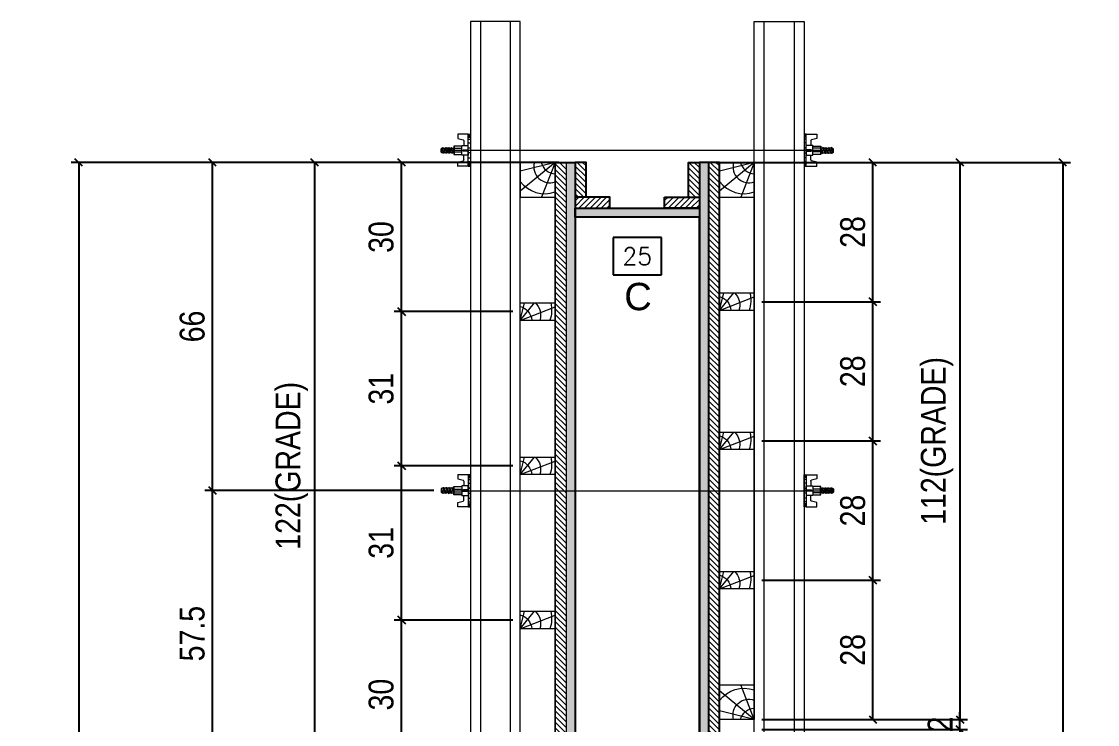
# Model space of a CAD drawing. Extents: x 14400 to 27878, y -21631 to 6985.
# Drawn here: x 27098.8 to 27531.4, y -4761.3 to -4478.6 of the extents above; entities that cross this region are included whole.
import ezdxf
from ezdxf.enums import TextEntityAlignment as Align

# ---------------------------------------------------------------- set-up
doc = ezdxf.new("R2010")
doc.units = 0
for name, color, linetype in [('CHAPA', 1, 'Continuous'), ('COTA', 241, 'Continuous'), ('F-PILARES-S', 170, 'Continuous'), ('MEIO_PONT', 93, 'Continuous'), ('SARRAFO', 251, 'Continuous'), ('TEXTO_GERAL', 7, 'Continuous')]:
    doc.layers.add(name, color=color, linetype=linetype)
for name, color, linetype, lineweight in [('Hachura', 251, 'Continuous', 9), ('Madeira', 126, 'Continuous', 18), ('Perfil Metálico', 224, 'Continuous', 18)]:
    doc.layers.add(name, color=color, linetype=linetype, lineweight=lineweight)
doc.styles.add('ARIAL', font='arial.ttf')
doc.styles.add('COTA TECNICA 2X', font='techl___.ttf', dxfattribs={"height": 10})
doc.styles.add('ROMANS', font='romans.shx')
doc.dimstyles.new('Cota Seção interna', dxfattribs={"dimtxt": 7, "dimasz": 6, "dimexe": 0.18, "dimexo": 2, "dimgap": -4, "dimtad": 3, "dimdec": 1, "dimlfac": 0.5, "dimzin": 12, "dimdsep": 46, "dimtxsty": 'ROMANS', "dimblk": 'ARCHTICK', "dimcen": 0.09, "dimse1": 1, "dimse2": 1, "dimsd1": 1, "dimsd2": 1, "dimclrd": 180, "dimclre": 5, "dimclrt": 1, "dimadec": 0, "dimazin": 3, "dimtfac": 1, "dimtdec": 1, "dimtofl": 0, "dimtmove": 0, "dimatfit": 3, "dimldrblk": 'ARCHTICK', "dimfxl": 1, "dimtolj": 1, "dimtzin": 0, "dimarcsym": 0})
doc.dimstyles.new('SECAO PILAR', dxfattribs={"dimtxt": 10, "dimasz": 3, "dimexe": 3, "dimexo": 3, "dimgap": 3, "dimtad": 1, "dimdec": 1, "dimlfac": 0.5, "dimzin": 12, "dimdsep": 46, "dimtxsty": 'COTA TECNICA 2X', "dimblk1": 'OBLIQUE', "dimblk2": 'OBLIQUE', "dimsah": 1, "dimcen": 0.9, "dimclrd": 256, "dimclre": 256, "dimclrt": 256, "dimadec": 1, "dimazin": 3, "dimtfac": 1, "dimtdec": 1, "dimtmove": 0, "dimatfit": 3, "dimfxl": 1, "dimtolj": 1, "dimtzin": 12, "dimarcsym": 0})
pattern_1 = [(315, (50032.2685, -13983.7629), (1.12253202, 1.12253202), [])]
pattern_2 = [(45, (36274.4122, 18049.9971), (-1.12253202, 1.12253202), [])]
pattern_3 = [(315, (50040.2685, -14034.7629), (1.12253202, 1.12253202), [])]

# ---------------------------------------------------------------- blocks, each defined once
blk = doc.blocks.new('*D451')
at = {"layer": 'COTA', "color": 180, "lineweight": -2, "transparency": 16777216}
for p, q in [((27356.09, -4565.51), (27336.75, -4565.51)), ((27336.75, -4565.51), (27336.75, -4580.51)), ((27356.09, -4580.51), (27356.09, -4565.51)), ((27336.75, -4580.51), (27356.09, -4580.51))]:
    blk.add_line(p, q, dxfattribs=at)
at = {"layer": 'Defpoints', "color": 0, "transparency": 16777216}
for p in [(27321.42, -4557.28), (27371.42, -4557.28), (27321.42, -4584.51)]:
    blk.add_point(p, dxfattribs=at)
at = {"layer": 'COTA', "color": 1, "transparency": 16777216, "insert": (27346.42, -4573.01), "char_height": 7, "attachment_point": 5, "style": 'ROMANS'}
blk.add_mtext('\\A1;25', dxfattribs=at)
blk = doc.blocks.new('_ArchTick')
at = {"color": 0, "linetype": 'ByBlock', "const_width": 0.15}
blk.add_lwpolyline([(-0.5, -0.5), (0.5, 0.5)], dxfattribs=at)
blk = doc.blocks.new('*D457')
at = {"layer": 'COTA', "color": 180, "lineweight": -2, "transparency": 16777216}
for p, q in [((27339.22, -5016.28), (27324.22, -5016.28)), ((27324.22, -5016.28), (27324.22, -5040.28)), ((27339.22, -5040.28), (27339.22, -5016.28)), ((27324.22, -5040.28), (27339.22, -5040.28))]:
    blk.add_line(p, q, dxfattribs=at)
at = {"layer": 'Defpoints', "color": 0, "transparency": 16777216}
for p in [(27321.42, -4557.28), (27321.42, -5499.28), (27343.22, -5499.28)]:
    blk.add_point(p, dxfattribs=at)
at = {"layer": 'COTA', "color": 1, "transparency": 16777216, "insert": (27331.72, -5028.28), "char_height": 7, "attachment_point": 5, "rotation": 90, "style": 'ROMANS'}
blk.add_mtext('\\A1;471', dxfattribs=at)
blk = doc.blocks.new('*D458')
at = {"layer": 'COTA', "color": 180, "lineweight": -2, "transparency": 16777216}
for p, q in [((27369.97, -4992.08), (27354.97, -4992.08)), ((27354.97, -4992.08), (27354.97, -5018.08)), ((27369.97, -5018.08), (27369.97, -4992.08)), ((27354.97, -5018.08), (27369.97, -5018.08))]:
    blk.add_line(p, q, dxfattribs=at)
at = {"layer": 'Defpoints', "color": 0, "transparency": 16777216}
for p in [(27371.42, -4557.28), (27371.42, -5451.28), (27373.97, -5451.28)]:
    blk.add_point(p, dxfattribs=at)
at = {"layer": 'COTA', "color": 1, "transparency": 16777216, "insert": (27362.47, -5005.08), "char_height": 7, "attachment_point": 5, "rotation": 90, "style": 'ROMANS'}
blk.add_mtext('\\A1;447', dxfattribs=at)
blk = doc.blocks.new('PONTALETE')
at = {"layer": 'Madeira'}
for q in [(2.71, 7), (7, 5.76), (7, 1.74)]:
    blk.add_line((0, 0), q, dxfattribs=at)
blk.add_lwpolyline([(0, 0), (7, 0), (7, 7), (0, 7)], close=True, dxfattribs=at)
for centre, radius, start, end in [((2.04, 0.06), 6.23, 37.2818, 109.0913), ((1.09, 0.9), 3.19, 343.603, 109.9847), ((-0.21, -0.78), 3.09, 14.6322, 86.0383)]:
    blk.add_arc(centre, radius, start, end, dxfattribs=at)
blk = doc.blocks.new('_Oblique')
at = {"color": 0, "linetype": 'ByBlock', "lineweight": -2}
blk.add_line((-0.5, -0.5), (0.5, 0.5), dxfattribs=at)
blk = doc.blocks.new('*D461')
at = {"layer": 'COTA', "lineweight": -2, "transparency": 16777216}
for p, q in [((27396.45, -4535.28), (27479.16, -4535.28)), ((27476.16, -4535.28), (27476.16, -4759.28)), ((27396.47, -4759.28), (27479.16, -4759.28))]:
    blk.add_line(p, q, dxfattribs=at)
at = {"layer": 'Defpoints', "color": 0, "transparency": 16777216}
for p in [(27393.45, -4535.28), (27393.47, -4759.28), (27476.16, -4759.28)]:
    blk.add_point(p, dxfattribs=at)
at = {"layer": 'COTA', "lineweight": -2, "transparency": 16777216, "xscale": 3, "yscale": 3, "zscale": 3}
for p, rotation in [((27476.16, -4535.28), 90), ((27476.16, -4759.28), 270)]:
    blk.add_blockref('_Oblique', p, dxfattribs=dict(at, rotation=rotation))
at = {"layer": 'COTA', "transparency": 16777216, "insert": (27466.94, -4647.28), "char_height": 10, "attachment_point": 5, "rotation": 90, "style": 'COTA TECNICA 2X'}
blk.add_mtext('\\A1;112(GRADE)', dxfattribs=at)
blk = doc.blocks.new('*D462')
at = {"layer": 'COTA', "lineweight": -2, "transparency": 16777216}
for p, q in [((27396.46, -4535.28), (27444.15, -4535.28)), ((27441.15, -4591.28), (27441.15, -4535.28)), ((27396.46, -4591.28), (27444.15, -4591.28))]:
    blk.add_line(p, q, dxfattribs=at)
at = {"layer": 'Defpoints', "color": 0, "transparency": 16777216}
for p in [(27393.46, -4535.28), (27441.15, -4535.28), (27393.46, -4591.28)]:
    blk.add_point(p, dxfattribs=at)
at = {"layer": 'COTA', "lineweight": -2, "transparency": 16777216, "xscale": 3, "yscale": 3, "zscale": 3}
for p, rotation in [((27441.15, -4535.28), 90), ((27441.15, -4591.28), 270)]:
    blk.add_blockref('_Oblique', p, dxfattribs=dict(at, rotation=rotation))
at = {"layer": 'COTA', "transparency": 16777216, "insert": (27433.06, -4563.28), "char_height": 10, "attachment_point": 5, "rotation": 90, "style": 'COTA TECNICA 2X'}
blk.add_mtext('\\A1;28', dxfattribs=at)
blk = doc.blocks.new('MEIO PONTALETE')
at = {"layer": 'Madeira'}
for q in [(2.71, 7), (3.5, 2.88), (3.5, 0.87)]:
    blk.add_line((0, 0), q, dxfattribs=at)
blk.add_lwpolyline([(0, 0), (3.5, 0), (3.5, 7), (0, 7)], close=True, dxfattribs=at)
for centre, radius, start, end in [((2.04, 0.06), 6.23, 76.4499, 109.0913), ((1.09, 0.9), 3.19, 40.9063, 109.9847), ((-0.21, -0.78), 3.09, 14.6322, 86.0383)]:
    blk.add_arc(centre, radius, start, end, dxfattribs=at)
blk = doc.blocks.new('*D463')
at = {"layer": 'COTA', "lineweight": -2, "transparency": 16777216}
for p, q in [((27296.39, -4535.28), (27213.68, -4535.28)), ((27216.68, -4535.28), (27216.68, -4779.28)), ((27296.36, -4779.28), (27213.68, -4779.28))]:
    blk.add_line(p, q, dxfattribs=at)
at = {"layer": 'Defpoints', "color": 0, "transparency": 16777216}
for p in [(27299.39, -4535.28), (27216.68, -4779.28), (27299.36, -4779.28)]:
    blk.add_point(p, dxfattribs=at)
at = {"layer": 'COTA', "lineweight": -2, "transparency": 16777216, "xscale": 3, "yscale": 3, "zscale": 3}
for p, rotation in [((27216.68, -4535.28), 90), ((27216.68, -4779.28), 270)]:
    blk.add_blockref('_Oblique', p, dxfattribs=dict(at, rotation=rotation))
at = {"layer": 'COTA', "transparency": 16777216, "insert": (27207.46, -4657.28), "char_height": 10, "attachment_point": 5, "rotation": 90, "style": 'COTA TECNICA 2X'}
blk.add_mtext('\\A1;122(GRADE)', dxfattribs=at)
blk = doc.blocks.new('*D464')
at = {"layer": 'COTA', "lineweight": -2, "transparency": 16777216}
for p, q in [((27296.38, -4595.28), (27248.68, -4595.28)), ((27251.68, -4657.28), (27251.68, -4595.28)), ((27296.38, -4657.28), (27248.68, -4657.28))]:
    blk.add_line(p, q, dxfattribs=at)
at = {"layer": 'Defpoints', "color": 0, "transparency": 16777216}
for p in [(27251.68, -4595.28), (27299.38, -4595.28), (27299.38, -4657.28)]:
    blk.add_point(p, dxfattribs=at)
at = {"layer": 'COTA', "lineweight": -2, "transparency": 16777216, "xscale": 3, "yscale": 3, "zscale": 3}
for p, rotation in [((27251.68, -4595.28), 90), ((27251.68, -4657.28), 270)]:
    blk.add_blockref('_Oblique', p, dxfattribs=dict(at, rotation=rotation))
at = {"layer": 'COTA', "transparency": 16777216, "insert": (27243.46, -4626.28), "char_height": 10, "attachment_point": 5, "rotation": 90, "style": 'COTA TECNICA 2X'}
blk.add_mtext('\\A1;31', dxfattribs=at)
blk = doc.blocks.new('*D465')
at = {"layer": 'COTA', "lineweight": -2, "transparency": 16777216}
for p, q in [((27296.38, -4535.28), (27248.68, -4535.28)), ((27251.68, -4595.28), (27251.68, -4535.28)), ((27296.38, -4595.28), (27248.68, -4595.28))]:
    blk.add_line(p, q, dxfattribs=at)
at = {"layer": 'Defpoints', "color": 0, "transparency": 16777216}
for p in [(27251.68, -4535.28), (27299.38, -4535.28), (27299.38, -4595.28)]:
    blk.add_point(p, dxfattribs=at)
at = {"layer": 'COTA', "lineweight": -2, "transparency": 16777216, "xscale": 3, "yscale": 3, "zscale": 3}
for p, rotation in [((27251.68, -4535.28), 90), ((27251.68, -4595.28), 270)]:
    blk.add_blockref('_Oblique', p, dxfattribs=dict(at, rotation=rotation))
at = {"layer": 'COTA', "transparency": 16777216, "insert": (27243.46, -4565.28), "char_height": 10, "attachment_point": 5, "rotation": 90, "style": 'COTA TECNICA 2X'}
blk.add_mtext('\\A1;30', dxfattribs=at)
blk = doc.blocks.new('*D466')
at = {"layer": 'COTA', "lineweight": -2, "transparency": 16777216}
for p, q in [((27296.38, -4719.28), (27248.68, -4719.28)), ((27251.68, -4779.28), (27251.68, -4719.28)), ((27296.41, -4779.28), (27248.68, -4779.28))]:
    blk.add_line(p, q, dxfattribs=at)
at = {"layer": 'Defpoints', "color": 0, "transparency": 16777216}
for p in [(27251.68, -4719.28), (27299.38, -4719.28), (27299.41, -4779.28)]:
    blk.add_point(p, dxfattribs=at)
at = {"layer": 'COTA', "lineweight": -2, "transparency": 16777216, "xscale": 3, "yscale": 3, "zscale": 3}
for p, rotation in [((27251.68, -4719.28), 90), ((27251.68, -4779.28), 270)]:
    blk.add_blockref('_Oblique', p, dxfattribs=dict(at, rotation=rotation))
at = {"layer": 'COTA', "transparency": 16777216, "insert": (27243.46, -4749.28), "char_height": 10, "attachment_point": 5, "rotation": 90, "style": 'COTA TECNICA 2X'}
blk.add_mtext('\\A1;30', dxfattribs=at)
blk = doc.blocks.new('*D467')
at = {"layer": 'COTA', "lineweight": -2, "transparency": 16777216}
for p, q in [((27296.38, -4657.28), (27248.68, -4657.28)), ((27251.68, -4719.28), (27251.68, -4657.28)), ((27296.38, -4719.28), (27248.68, -4719.28))]:
    blk.add_line(p, q, dxfattribs=at)
at = {"layer": 'Defpoints', "color": 0, "transparency": 16777216}
for p in [(27251.68, -4657.28), (27299.38, -4657.28), (27299.38, -4719.28)]:
    blk.add_point(p, dxfattribs=at)
at = {"layer": 'COTA', "lineweight": -2, "transparency": 16777216, "xscale": 3, "yscale": 3, "zscale": 3}
for p, rotation in [((27251.68, -4657.28), 90), ((27251.68, -4719.28), 270)]:
    blk.add_blockref('_Oblique', p, dxfattribs=dict(at, rotation=rotation))
at = {"layer": 'COTA', "transparency": 16777216, "insert": (27243.46, -4688.28), "char_height": 10, "attachment_point": 5, "rotation": 90, "style": 'COTA TECNICA 2X'}
blk.add_mtext('\\A1;31', dxfattribs=at)
blk = doc.blocks.new('C')
at = {"layer": 'Hachura', "color": 0}
for p, q in [((0, 3.22), (0, -3.22)), ((0.45, 3.22), (0, 3.22)), ((0.46, 3.16), (0, 3.16)), ((0.46, 3.05), (0, 3.05)), ((0.46, 2.88), (0, 2.88)), ((0, 2.75), (0, -1.16)), ((0.46, 2.65), (0, 2.65)), ((0.46, 2.23), (0, 2.23)), ((0.45, -3.23), (0.45, 3.22)), ((0.45, 3.22), (2.58, 3.22)), ((2.58, 2.39), (1.47, 2.09)), ((2.58, 3.22), (2.58, 2.39)), ((0.46, 1.51), (0, 1.51)), ((0.39, 0.49), (0.17, 0.49)), ((1.74, 0.97), (0.45, 0.97)), ((1.45, 0.1), (0.45, 0.1)), ((1.35, 1.94), (1.35, 0.96)), ((1.74, -0.97), (1.74, 0.97)), ((1.74, 0.97), (1.74, 0.84)), ((1.74, 0.97), (1.74, 0.84)), ((1.74, 0.84), (3.35, 0.84)), ((3.35, 0.45), (1.74, 0.45)), ((3.32, 0.84), (3.32, -0.84)), ((3.35, 0.84), (3.35, -0.84)), ((3.68, 0.45), (3.35, 0.45)), ((3.84, -0.52), (3.35, 0.45)), ((3.35, 0.06), (3.67, -0.57)), ((3.68, 0.45), (4.16, -0.52)), ((3.72, 0.5), (4.25, -0.57)), ((4.37, -0.55), (3.83, 0.53)), ((4.15, 0.45), (3.93, 0.45)), ((4.42, -0.52), (3.93, 0.45)), ((4.15, 0.45), (4.26, 0.45)), ((4.26, 0.45), (4.74, -0.52)), ((4.3, 0.5), (4.83, -0.57)), ((4.95, -0.55), (4.41, 0.53)), ((4.51, 0.45), (4.84, 0.45)), ((5, -0.52), (4.51, 0.45)), ((4.84, 0.45), (5.32, -0.52)), ((4.88, 0.5), (5.41, -0.57)), ((5.53, -0.55), (4.99, 0.53)), ((5.58, -0.52), (5.09, 0.45)), ((5.42, 0.45), (5.09, 0.45)), ((5.58, -0.52), (5.09, 0.45)), ((5.42, 0.45), (5.74, -0.19)), ((5.46, 0.5), (5.74, -0.07)), ((5.74, 0.19), (5.57, 0.53)), ((5.74, 0.32), (5.68, 0.45)), ((5.68, 0.45), (5.74, 0.45)), ((5.74, 0.45), (5.9, 0.29)), ((5.74, 0.45), (5.74, -0.52)), ((5.9, -0.36), (5.9, 0.29)), ((0.45, 0), (0, 0)), ((0.46, -1.52), (0, -1.52)), ((0.08, -0.48), (0.29, -0.48)), ((0.29, -0.48), (0.4, -0.48)), ((0.45, 0), (0.45, -0.97)), ((0.45, -0.16), (1.45, -0.16)), ((0.45, -0.65), (0.45, -0.32)), ((0.45, -3.23), (0.45, -0.65)), ((0.45, -0.97), (1.74, -0.97)), ((1.35, -1.94), (1.35, -0.97)), ((2.58, -2.39), (1.47, -2.1)), ((3.35, -0.32), (1.74, -0.32)), ((3.35, -0.84), (1.74, -0.84)), ((3.35, -0.07), (3.58, -0.52)), ((3.35, -0.52), (3.58, -0.52)), ((3.84, -0.52), (4.16, -0.52)), ((4.42, -0.52), (4.74, -0.52)), ((4.63, -0.52), (4.74, -0.52)), ((5, -0.52), (5.32, -0.52)), ((5.58, -0.52), (5.74, -0.52)), ((5.74, -0.52), (5.9, -0.36)), ((5.74, -0.52), (5.74, -0.52)), ((0.46, -2.23), (0, -2.23)), ((0.46, -2.65), (0, -2.65)), ((0.46, -2.88), (0, -2.88)), ((0.46, -3.05), (0, -3.05)), ((0.46, -3.16), (0, -3.16)), ((0, -3.22), (2.57, -3.22)), ((2.58, -3.23), (2.58, -2.39))]:
    blk.add_line(p, q, dxfattribs=at)
for centre, radius, start, end in [((1.52, 1.94), 0.161, 104.7436, 180), ((1.44, -0.03), 0.129, 272.695, 87.305), ((3.81, 0.39), 0.143, 25.5688, 154.4312), ((4.39, 0.39), 0.143, 25.5688, 154.4312), ((4.97, 0.39), 0.143, 25.5688, 154.4312), ((5.55, 0.39), 0.143, 25.5688, 154.4312), ((0.17, -0.37), 0.174, 221.744, 317.8592), ((1.52, -1.94), 0.161, 180, 255.2564), ((3.71, -0.4), 0.174, 222.1408, 318.256), ((4.29, -0.4), 0.174, 222.1408, 318.256), ((4.87, -0.4), 0.174, 222.1408, 318.256), ((5.45, -0.4), 0.174, 222.1408, 318.256), ((5.61, -0.4), 0.174, 317.8592, 318.256)]:
    blk.add_arc(centre, radius, start, end, dxfattribs=at)
blk = doc.blocks.new('*D483')
at = {"layer": 'COTA', "linetype": 'ByBlock', "lineweight": -2, "transparency": 16777216}
for p, q in [((27378.02, -4535.28), (27520.54, -4535.28)), ((27517.54, -4535.28), (27517.54, -5443.28)), ((27374.42, -5443.28), (27520.54, -5443.28))]:
    blk.add_line(p, q, dxfattribs=at)
at = {"layer": 'Defpoints', "color": 0, "linetype": 'ByBlock', "transparency": 16777216}
for p in [(27375.02, -4535.28), (27371.42, -5443.28), (27517.54, -5443.28)]:
    blk.add_point(p, dxfattribs=at)
at = {"layer": 'COTA', "linetype": 'ByBlock', "lineweight": -2, "transparency": 16777216, "xscale": 3, "yscale": 3, "zscale": 3}
for p, rotation in [((27517.54, -4535.28), 90), ((27517.54, -5443.28), 270)]:
    blk.add_blockref('_Oblique', p, dxfattribs=dict(at, rotation=rotation))
at = {"layer": 'COTA', "linetype": 'ByBlock', "transparency": 16777216, "insert": (27509.43, -4989.28), "char_height": 10, "attachment_point": 5, "rotation": 90, "style": 'COTA TECNICA 2X'}
blk.add_mtext('\\A1;454 PAINEL', dxfattribs=at)
blk = doc.blocks.new('*D484')
at = {"layer": 'COTA', "linetype": 'ByBlock', "lineweight": -2, "transparency": 16777216}
for p, q in [((27314.82, -4535.28), (27118.84, -4535.28)), ((27121.84, -4535.28), (27121.84, -5499.28)), ((27296.42, -5499.28), (27118.84, -5499.28))]:
    blk.add_line(p, q, dxfattribs=at)
at = {"layer": 'Defpoints', "color": 0, "linetype": 'ByBlock', "transparency": 16777216}
for p in [(27317.82, -4535.28), (27121.84, -5499.28), (27299.42, -5499.28)]:
    blk.add_point(p, dxfattribs=at)
at = {"layer": 'COTA', "linetype": 'ByBlock', "lineweight": -2, "transparency": 16777216, "xscale": 3, "yscale": 3, "zscale": 3}
for p, rotation in [((27121.84, -4535.28), 90), ((27121.84, -5499.28), 270)]:
    blk.add_blockref('_Oblique', p, dxfattribs=dict(at, rotation=rotation))
at = {"layer": 'COTA', "linetype": 'ByBlock', "transparency": 16777216, "insert": (27113.75, -5017.28), "char_height": 10, "attachment_point": 5, "rotation": 90, "style": 'COTA TECNICA 2X'}
blk.add_mtext('\\A1;482 PAINEL', dxfattribs=at)
blk = doc.blocks.new('*D504')
at = {"layer": 'COTA', "lineweight": -2, "transparency": 16777216}
for p, q in [((27396.46, -4591.28), (27444.15, -4591.28)), ((27441.15, -4647.28), (27441.15, -4591.28)), ((27396.46, -4647.28), (27444.15, -4647.28))]:
    blk.add_line(p, q, dxfattribs=at)
at = {"layer": 'Defpoints', "color": 0, "transparency": 16777216}
for p in [(27393.46, -4591.28), (27441.15, -4591.28), (27393.46, -4647.28)]:
    blk.add_point(p, dxfattribs=at)
at = {"layer": 'COTA', "lineweight": -2, "transparency": 16777216, "xscale": 3, "yscale": 3, "zscale": 3}
for p, rotation in [((27441.15, -4591.28), 90), ((27441.15, -4647.28), 270)]:
    blk.add_blockref('_Oblique', p, dxfattribs=dict(at, rotation=rotation))
at = {"layer": 'COTA', "transparency": 16777216, "insert": (27433.06, -4619.28), "char_height": 10, "attachment_point": 5, "rotation": 90, "style": 'COTA TECNICA 2X'}
blk.add_mtext('\\A1;28', dxfattribs=at)
blk = doc.blocks.new('*D505')
at = {"layer": 'COTA', "lineweight": -2, "transparency": 16777216}
for p, q in [((27396.46, -4703.28), (27444.15, -4703.28)), ((27441.15, -4759.28), (27441.15, -4703.28)), ((27396.43, -4759.28), (27444.15, -4759.28))]:
    blk.add_line(p, q, dxfattribs=at)
at = {"layer": 'Defpoints', "color": 0, "transparency": 16777216}
for p in [(27393.46, -4703.28), (27441.15, -4703.28), (27393.43, -4759.28)]:
    blk.add_point(p, dxfattribs=at)
at = {"layer": 'COTA', "lineweight": -2, "transparency": 16777216, "xscale": 3, "yscale": 3, "zscale": 3}
for p, rotation in [((27441.15, -4703.28), 90), ((27441.15, -4759.28), 270)]:
    blk.add_blockref('_Oblique', p, dxfattribs=dict(at, rotation=rotation))
at = {"layer": 'COTA', "transparency": 16777216, "insert": (27433.06, -4731.28), "char_height": 10, "attachment_point": 5, "rotation": 90, "style": 'COTA TECNICA 2X'}
blk.add_mtext('\\A1;28', dxfattribs=at)
blk = doc.blocks.new('*D506')
at = {"layer": 'COTA', "lineweight": -2, "transparency": 16777216}
for p, q in [((27396.46, -4647.28), (27444.15, -4647.28)), ((27441.15, -4703.28), (27441.15, -4647.28)), ((27396.46, -4703.28), (27444.15, -4703.28))]:
    blk.add_line(p, q, dxfattribs=at)
at = {"layer": 'Defpoints', "color": 0, "transparency": 16777216}
for p in [(27393.46, -4647.28), (27441.15, -4647.28), (27393.46, -4703.28)]:
    blk.add_point(p, dxfattribs=at)
at = {"layer": 'COTA', "lineweight": -2, "transparency": 16777216, "xscale": 3, "yscale": 3, "zscale": 3}
for p, rotation in [((27441.15, -4647.28), 90), ((27441.15, -4703.28), 270)]:
    blk.add_blockref('_Oblique', p, dxfattribs=dict(at, rotation=rotation))
at = {"layer": 'COTA', "transparency": 16777216, "insert": (27433.06, -4675.28), "char_height": 10, "attachment_point": 5, "rotation": 90, "style": 'COTA TECNICA 2X'}
blk.add_mtext('\\A1;28', dxfattribs=at)
blk = doc.blocks.new('*D522')
at = {"layer": 'COTA', "lineweight": -2, "transparency": 16777216}
for p, q in [((27476.16, -4759.28), (27476.16, -4756.28)), ((27396.46, -4759.28), (27479.16, -4759.28)), ((27476.16, -4763.28), (27476.16, -4759.28)), ((27396.46, -4763.28), (27479.16, -4763.28)), ((27476.16, -4763.28), (27476.16, -4766.28))]:
    blk.add_line(p, q, dxfattribs=at)
at = {"layer": 'Defpoints', "color": 0, "transparency": 16777216}
for p in [(27393.46, -4759.28), (27476.16, -4759.28), (27393.46, -4763.28)]:
    blk.add_point(p, dxfattribs=at)
at = {"layer": 'COTA', "lineweight": -2, "transparency": 16777216, "xscale": 3, "yscale": 3, "zscale": 3}
for p, rotation in [((27476.16, -4759.28), 270), ((27476.16, -4763.28), 90)]:
    blk.add_blockref('_Oblique', p, dxfattribs=dict(at, rotation=rotation))
at = {"layer": 'COTA', "transparency": 16777216, "insert": (27468.16, -4761.28), "char_height": 10, "attachment_point": 5, "rotation": 90, "style": 'COTA TECNICA 2X'}
blk.add_mtext('\\A1;2', dxfattribs=at)
blk = doc.blocks.new('*D542')
at = {"layer": 'COTA', "lineweight": -2, "transparency": 16777216}
for p, q in [((27264.58, -4667.23), (27172.6, -4667.23)), ((27175.6, -4782.28), (27175.6, -4667.23)), ((27264.58, -4782.28), (27172.6, -4782.28))]:
    blk.add_line(p, q, dxfattribs=at)
at = {"layer": 'Defpoints', "color": 0, "transparency": 16777216}
for p in [(27175.6, -4667.23), (27267.58, -4667.23), (27267.58, -4782.28)]:
    blk.add_point(p, dxfattribs=at)
at = {"layer": 'COTA', "lineweight": -2, "transparency": 16777216, "xscale": 3, "yscale": 3, "zscale": 3}
for p, rotation in [((27175.6, -4667.23), 90), ((27175.6, -4782.28), 270)]:
    blk.add_blockref('_Oblique', p, dxfattribs=dict(at, rotation=rotation))
at = {"layer": 'COTA', "transparency": 16777216, "insert": (27167.49, -4724.75), "char_height": 10, "attachment_point": 5, "rotation": 90, "style": 'COTA TECNICA 2X'}
blk.add_mtext('\\A1;57.5', dxfattribs=at)
blk = doc.blocks.new('*D543')
at = {"layer": 'COTA', "lineweight": -2, "transparency": 16777216}
for p, q in [((27296.38, -4535.28), (27172.6, -4535.28)), ((27175.6, -4667.23), (27175.6, -4535.28)), ((27264.58, -4667.23), (27172.6, -4667.23))]:
    blk.add_line(p, q, dxfattribs=at)
at = {"layer": 'Defpoints', "color": 0, "transparency": 16777216}
for p in [(27175.6, -4535.28), (27299.38, -4535.28), (27267.58, -4667.23)]:
    blk.add_point(p, dxfattribs=at)
at = {"layer": 'COTA', "lineweight": -2, "transparency": 16777216, "xscale": 3, "yscale": 3, "zscale": 3}
for p, rotation in [((27175.6, -4535.28), 90), ((27175.6, -4667.23), 270)]:
    blk.add_blockref('_Oblique', p, dxfattribs=dict(at, rotation=rotation))
at = {"layer": 'COTA', "transparency": 16777216, "insert": (27167.5, -4601.25), "char_height": 10, "attachment_point": 5, "rotation": 90, "style": 'COTA TECNICA 2X'}
blk.add_mtext('\\A1;66', dxfattribs=at)

msp = doc.modelspace()

# ---------------------------------------------------------------- hatches: boundary and pattern name
at = {"layer": 'Hachura'}
h = msp.add_hatch(dxfattribs=at)
h.set_pattern_fill('ANSI31', color=256, scale=0.5, angle=270, style=0)
h.set_pattern_definition(pattern_3)
h.paths.add_polyline_path([(27317.797, -5499.284), (27313.397, -5499.284), (27313.418, -4535.284), (27317.818, -4535.284)])
h = msp.add_hatch(color=256, dxfattribs=at)
h.dxf.hatch_style = 1
h.paths.add_polyline_path([(27321.418, -5499.284), (27321.418, -4535.284), (27317.818, -4535.284), (27317.818, -5499.284)])
h = msp.add_hatch(dxfattribs=at)
h.set_pattern_fill('ANSI31', color=256, scale=0.5, angle=270, style=0)
h.set_pattern_definition(pattern_1)
h.paths.add_polyline_path([(27325.818, -4549.284), (27321.418, -4549.284), (27321.418, -4535.284), (27325.818, -4535.284)])
h = msp.add_hatch(dxfattribs=at)
h.set_pattern_fill('ANSI31', color=256, scale=0.5, angle=270, style=0)
h.set_pattern_definition(pattern_1)
h.paths.add_polyline_path([(27367.018, -4549.284), (27371.418, -4549.284), (27371.418, -4535.284), (27367.018, -4535.284)])
h = msp.add_hatch(color=256, dxfattribs=at)
h.dxf.hatch_style = 1
h.paths.add_polyline_path([(27371.418, -5443.284), (27375.018, -5443.284), (27375.018, -4535.284), (27371.418, -4535.284)])
h.paths.add_polyline_path([(27375.018, -5447.684), (27371.418, -5447.684), (27371.418, -5449.284), (27375.018, -5449.284)])
h = msp.add_hatch(dxfattribs=at)
h.set_pattern_fill('ANSI31', color=256, scale=0.5, angle=270, style=0)
h.set_pattern_definition(pattern_3)
h.paths.add_polyline_path([(27375.018, -5443.284), (27379.418, -5443.284), (27379.418, -4535.284), (27375.018, -4535.284)])
h.paths.add_polyline_path([(27379.418, -5447.684), (27375.018, -5447.684), (27375.018, -5449.284), (27379.418, -5449.284)])
h = msp.add_hatch(dxfattribs=at)
h.set_pattern_fill('ANSI31', color=256, scale=0.5, angle=360, style=0)
h.set_pattern_definition(pattern_2)
h.paths.add_polyline_path([(27321.418, -4553.684), (27321.418, -4549.284), (27335.418, -4549.284), (27335.418, -4553.684)])
h = msp.add_hatch(dxfattribs=at)
h.set_pattern_fill('ANSI31', color=256, scale=0.5, angle=360, style=0)
h.set_pattern_definition(pattern_2)
h.paths.add_polyline_path([(27371.418, -4553.684), (27371.418, -4549.284), (27357.418, -4549.284), (27357.418, -4553.684)])
h = msp.add_hatch(color=256, dxfattribs=at)
h.dxf.hatch_style = 1
h.paths.add_polyline_path([(27371.418, -4553.684), (27371.418, -4557.284), (27321.418, -4557.284), (27321.418, -4553.684)])

# ---------------------------------------------------------------- linework, layer by layer
at = {"layer": 'CHAPA'}
msp.add_lwpolyline([(27375.018, -4535.284), (27375.018, -5443.284)], dxfattribs=at)
msp.add_lwpolyline([(27371.418, -4553.684), (27371.418, -4557.284), (27321.418, -4557.284), (27321.418, -4553.684)], close=True, dxfattribs=at)
at = {"layer": 'F-PILARES-S', "linetype": 'Continuous'}
msp.add_lwpolyline([(27321.418, -5499.284), (27809.418, -5499.284), (27809.418, -5451.284), (27371.418, -5451.284), (27371.418, -4557.284), (27321.418, -4557.284), (27321.418, -5499.284)], dxfattribs=at)
at = {"layer": 'Hachura'}
for p, q in [((27268.576, -4530.413), (27424.939, -4530.414)), ((27267.898, -4667.284), (27424.939, -4667.284))]:
    msp.add_line(p, q, dxfattribs=at)
for points in [[(27321.418, -5499.284), (27313.376, -5499.284), (27313.376, -4535.284)], [(27317.818, -4535.284), (27317.818, -5499.284)]]:
    msp.add_lwpolyline(points, dxfattribs=at)
at = {"layer": 'Madeira'}
for points in [[(27299.376, -4535.284), (27313.376, -4535.284), (27313.376, -4779.284), (27299.376, -4779.284)], [(27379.461, -4535.284), (27393.461, -4535.284), (27393.461, -4759.284), (27379.461, -4759.284)]]:
    msp.add_lwpolyline(points, close=True, dxfattribs=at)
at = {"layer": 'Perfil Metálico'}
for points in [[(27299.376, -4478.633), (27279.376, -4478.633), (27279.376, -5560.736), (27299.376, -5560.736)], [(27393.461, -4478.633), (27413.461, -4478.633), (27413.461, -5443.284), (27393.461, -5443.284)]]:
    msp.add_lwpolyline(points, close=True, dxfattribs=at)
for points in [[(27283.376, -4478.633), (27283.376, -5560.736)], [(27295.376, -5560.736), (27295.376, -4478.633)], [(27397.461, -5443.284), (27397.461, -4478.633)], [(27409.461, -4478.633), (27409.461, -5443.284)]]:
    msp.add_lwpolyline(points, dxfattribs=at)
at = {"layer": 'SARRAFO'}
msp.add_line((27379.418, -5443.284), (27379.461, -4535.284), dxfattribs=at)
for points in [[(27313.376, -4535.284), (27321.418, -4535.284), (27321.418, -5499.284)], [(27325.818, -4549.284), (27325.818, -4535.284), (27321.418, -4535.284)], [(27367.018, -4549.284), (27367.018, -4535.284), (27371.418, -4535.284), (27371.418, -4549.284)], [(27379.461, -4535.284), (27371.418, -4535.284), (27371.418, -5443.284), (27379.418, -5443.284)], [(27321.418, -4553.684), (27335.418, -4553.684), (27335.418, -4549.284), (27321.418, -4549.284)]]:
    msp.add_lwpolyline(points, dxfattribs=at)
msp.add_lwpolyline([(27357.418, -4549.284), (27371.418, -4549.284), (27371.418, -4553.684), (27357.418, -4553.684)], close=True, dxfattribs=at)

# ---------------------------------------------------------------- block references
at = {"layer": 'Hachura', "linetype": 'Continuous', "yscale": 2, "zscale": 2}
for p, xscale in [((27279.376, -4530.413), -2), ((27413.461, -4530.413), 2)]:
    msp.add_blockref('C', p, dxfattribs=dict(at, xscale=xscale))
at = {"layer": 'Hachura', "linetype": 'Continuous', "yscale": 2, "zscale": 2, "rotation": 180}
for p, xscale in [((27279.376, -4667.293), 2), ((27413.461, -4667.293), -2)]:
    msp.add_blockref('C', p, dxfattribs=dict(at, xscale=xscale))
at = {"layer": 'MEIO_PONT'}
for name, p, xscale, yscale, zscale, rotation in [('PONTALETE', (27313.376, -4535.284), 2, 2, 2, 180), ('PONTALETE', (27393.461, -4535.284), 2, 2, 2, 180), ('MEIO PONTALETE', (27379.461, -4594.784), -1.999999997962732, 1.999999997962732, 1.999999997962732, 270), ('MEIO PONTALETE', (27299.376, -4598.784), -1.999999997962732, 1.999999997962732, 1.999999997962732, 270), ('MEIO PONTALETE', (27379.461, -4650.784), -1.999999997962732, 1.999999997962732, 1.999999997962732, 270), ('MEIO PONTALETE', (27299.376, -4660.784), -1.999999997962732, 1.999999997962732, 1.999999997962732, 270), ('MEIO PONTALETE', (27379.461, -4706.784), -1.999999997962732, 1.999999997962732, 1.999999997962732, 270), ('MEIO PONTALETE', (27299.376, -4722.784), -1.999999997962732, 1.999999997962732, 1.999999997962732, 270)]:
    msp.add_blockref(name, p, dxfattribs=dict(at, xscale=xscale, yscale=yscale, zscale=zscale, rotation=rotation))
at = {"layer": 'MEIO_PONT', "xscale": -2, "yscale": 2, "zscale": 2}
msp.add_blockref('PONTALETE', (27393.461, -4759.284), dxfattribs=at)

# ---------------------------------------------------------------- texts
at = {"layer": 'TEXTO_GERAL', "style": 'ARIAL'}
msp.add_text('C', height=11, dxfattribs=at).set_placement((27346.714, -4589.212), align=Align.MIDDLE_CENTER)

# ---------------------------------------------------------------- dimensions: what is measured, and where the dimension line sits
at = {"layer": 'COTA', "linetype": 'ByBlock'}
for base, p1, p2, picture, middle in [((27121.844, -5499.284), (27317.818, -4535.284), (27299.418, -5499.284), '*D484', (27113.749, -5017.284)), ((27517.537, -5443.284), (27375.018, -4535.284), (27371.418, -5443.284), '*D483', (27509.427, -4989.284))]:
    dim = msp.add_linear_dim(base=base, p1=p1, p2=p2, angle=270, text='<> PAINEL', dimstyle='SECAO PILAR', override={"dimtmove": 1}, dxfattribs=at)
    dim.commit()
    dim.dimension.update_dxf_attribs({"geometry": picture, "text_midpoint": middle})
at = {"layer": 'COTA'}
for base, p1, p2, picture, middle in [((27175.603, -4535.284), (27267.576, -4667.225), (27299.376, -4535.284), '*D543', (27167.5, -4601.254)), ((27175.603, -4667.225), (27267.576, -4782.284), (27267.576, -4667.225), '*D542', (27167.493, -4724.754))]:
    dim = msp.add_linear_dim(base=base, p1=p1, p2=p2, angle=90, dimstyle='SECAO PILAR', override={"dimtmove": 1}, dxfattribs=at)
    dim.commit()
    dim.dimension.update_dxf_attribs({"geometry": picture, "text_midpoint": middle})
for base, p1, p2, picture, middle in [((27216.68, -4779.284), (27299.39, -4535.281), (27299.364, -4779.284), '*D463', (27207.46, -4657.282)), ((27476.156, -4759.284), (27393.447, -4535.281), (27393.472, -4759.284), '*D461', (27466.936, -4647.282))]:
    dim = msp.add_linear_dim(base=base, p1=p1, p2=p2, angle=90, text='<>(GRADE)', dimstyle='SECAO PILAR', dxfattribs=at)
    dim.commit()
    dim.dimension.update_dxf_attribs({"geometry": picture, "text_midpoint": middle})
for base, p1, p2, dimstyle, picture, middle in [((27251.683, -4535.281), (27299.376, -4595.284), (27299.376, -4535.281), 'SECAO PILAR', '*D465', (27243.463, -4565.282)), ((27441.154, -4535.281), (27393.461, -4591.284), (27393.461, -4535.281), 'SECAO PILAR', '*D462', (27433.059, -4563.282)), ((27343.216, -5499.284), (27321.418, -4557.284), (27321.418, -5499.284), 'Cota Seção interna', '*D457', (27331.716, -5028.284)), ((27441.154, -4591.284), (27393.461, -4647.284), (27393.461, -4591.284), 'SECAO PILAR', '*D504', (27433.059, -4619.284)), ((27251.683, -4595.284), (27299.376, -4657.284), (27299.376, -4595.284), 'SECAO PILAR', '*D464', (27243.463, -4626.284)), ((27441.154, -4647.284), (27393.461, -4703.284), (27393.461, -4647.284), 'SECAO PILAR', '*D506', (27433.059, -4675.284)), ((27251.683, -4657.284), (27299.376, -4719.284), (27299.376, -4657.284), 'SECAO PILAR', '*D467', (27243.463, -4688.284)), ((27441.154, -4703.284), (27393.43, -4759.284), (27393.461, -4703.284), 'SECAO PILAR', '*D505', (27433.059, -4731.284)), ((27251.683, -4719.284), (27299.406, -4779.284), (27299.376, -4719.284), 'SECAO PILAR', '*D466', (27243.463, -4749.284))]:
    dim = msp.add_linear_dim(base=base, p1=p1, p2=p2, angle=90, dimstyle=dimstyle, dxfattribs=at)
    dim.commit()
    dim.dimension.update_dxf_attribs({"geometry": picture, "text_midpoint": middle})
dim = msp.add_linear_dim(base=(27321.418, -4584.514), p1=(27371.418, -4557.284), p2=(27321.418, -4557.284), dimstyle='Cota Seção interna', dxfattribs=at)
dim.commit()
dim.dimension.update_dxf_attribs({"geometry": '*D451', "text_midpoint": (27346.418, -4573.014)})
for base, p1, p2, dimstyle, picture, middle in [((27373.97, -5451.284), (27371.418, -4557.284), (27371.418, -5451.284), 'Cota Seção interna', '*D458', (27373.97, -5005.082)), ((27476.156, -4759.284), (27393.461, -4763.284), (27393.461, -4759.284), 'SECAO PILAR', '*D522', (27476.156, -4761.284))]:
    dim = msp.add_linear_dim(base=base, p1=p1, p2=p2, angle=90, dimstyle=dimstyle, dxfattribs=at)
    dim.commit()
    dim.dimension.update_dxf_attribs({"geometry": picture, "text_midpoint": middle, "dimtype": 160})

doc.saveas('drawing.dxf')
